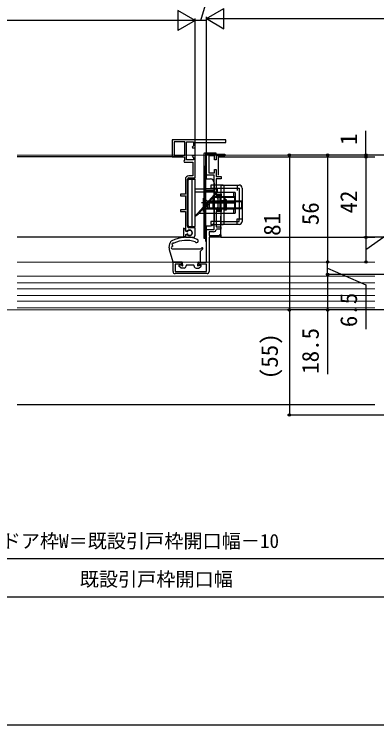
# Model space of a CAD drawing. Units: millimetres, scale not verified. Extents: x -525 to 525, y -783 to 779.
# Drawn here: x -130.6 to 58.9, y -782.7 to -411.1 of the extents above; entities that cross this region are included whole.
import ezdxf
from ezdxf.enums import TextEntityAlignment as Align

# ---------------------------------------------------------------- set-up
doc = ezdxf.new("R2010")
doc.units = ezdxf.units.MM
doc.header["$LTSCALE"] = 4
for name, color, linetype in [('0-3_YKK_11E', 7, 'Continuous'), ('0-5_YKK_13', 4, 'Continuous'), ('0-7_YKK_D', 6, 'Continuous'), ('0-8_YKK_ZWAK', 7, 'Continuous')]:
    doc.layers.add(name, color=color, linetype=linetype)
doc.layers.add('0-4_YKK_12', color=2, linetype='Continuous', lineweight=18)
doc.styles.add('ＭＳ ゴシック', font='')
doc.styles.get('ＭＳ ゴシック').set_extended_font_data('MS Gothic')

msp = doc.modelspace()

# ---------------------------------------------------------------- linework, layer by layer
at = {"layer": '0-3_YKK_11E'}
for p, q in [((-40.103, -522.046), (-40.103, -497.446)), ((-29.803, -546.746), (-46.603, -546.746))]:
    msp.add_line(p, q, dxfattribs=at)
for points in [[(-20.103, -476.746), (-48.103, -476.746), (-48.103, -485.746), (-41.703, -485.746), (-41.703, -487.581), (-41.903, -487.864), (-41.803, -488.446), (-37.203, -488.446), (-37.203, -495.646), (-39.403, -495.646)], [(-39.403, -496.746), (-36.103, -496.746), (-36.103, -485.046), (-37.478, -485.046), (-37.639, -485.434), (-36.903, -486.171), (-36.903, -487.346), (-40.603, -487.346), (-40.603, -477.846), (-36.903, -477.846), (-36.903, -479.922), (-37.639, -480.659), (-37.478, -481.046), (-36.103, -481.046), (-36.103, -478.146), (-20.103, -478.146), (-20.103, -476.746)], [(-26.103, -523.746), (-26.103, -495.246), (-30.103, -495.246), (-30.103, -484.246), (-20.603, -484.246), (-20.603, -485.246), (-25.103, -485.246), (-25.103, -487.246), (-25.903, -487.246), (-25.903, -485.246), (-29.003, -485.246), (-29.003, -494.146), (-25.903, -494.146), (-25.903, -492.246), (-25.103, -492.246), (-25.103, -493.946), (-25.053, -494.079), (-25.003, -494.211), (-25.003, -496.046), (-22.503, -496.046), (-22.503, -497.246), (-25.003, -497.246), (-25.003, -505.246), (-22.503, -505.246), (-22.503, -506.046), (-25.003, -506.046), (-25.003, -506.546), (-24.303, -507.246), (-24.303, -512.246), (-25.003, -512.946), (-25.003, -513.446), (-22.503, -513.446), (-22.503, -514.246), (-25.003, -514.246), (-25.003, -522.246), (-22.603, -522.246), (-22.603, -523.446), (-24.729, -523.446), (-25.025, -523.693)], [(-41.203, -497.446), (-41.203, -505.246), (-43.703, -505.246), (-43.703, -506.046), (-41.203, -506.046), (-41.203, -513.446), (-43.703, -513.446), (-43.703, -514.246), (-41.203, -514.246), (-41.203, -522.446), (-41.153, -522.612), (-41.103, -522.778), (-41.103, -524.075), (-40.576, -524.379), (-39.995, -524.321)], [(-47.603, -545.746), (-47.603, -540.746), (-43.203, -540.746), (-43.203, -541.746), (-46.603, -541.746), (-46.603, -545.746), (-30.103, -545.746), (-30.103, -541.746), (-34.203, -541.746), (-34.203, -540.746), (-30.103, -540.746), (-30.103, -523.746), (-26.103, -523.746)], [(-36.103, -526.746), (-36.103, -522.746), (-39.403, -522.746)], [(-39.995, -526.571), (-40.576, -526.513), (-41.103, -526.818), (-41.103, -527.746), (-37.103, -527.746)], [(-26.403, -524.846), (-28.803, -524.846), (-28.803, -526.846), (-23.427, -526.846), (-22.973, -526.393), (-22.603, -526.546), (-22.603, -527.746), (-28.803, -527.746), (-28.803, -545.746)]]:
    msp.add_lwpolyline(points, dxfattribs=at)
msp.add_lwpolyline([(-47.103, -477.846), (-47.103, -484.746), (-41.503, -484.746), (-41.503, -477.846)], close=True, dxfattribs=at)
for centre, radius, start, end in [((-39.403, -497.446), 1.8, 90.00001, 179.99999), ((-39.403, -497.446), 0.7, 90.00001, 179.99999), ((-39.403, -522.046), 0.7, 180.00001, 269.99999), ((-26.403, -523.446), 1.4, 269.99999, 349.83576), ((-39.003, -525.446), 1.5, 228.59038, 131.40962), ((-37.103, -526.746), 1, 270.00001, 359.99999), ((-46.603, -545.746), 1, 180.00001, 269.99999), ((-29.803, -545.746), 1, 270.00001, 359.99999)]:
    msp.add_arc(centre, radius, start, end, dxfattribs=at)
at = {"layer": '0-4_YKK_12'}
for p, q in [((-129.181, -484.746), (57.869, -484.746)), ((-129.181, -540.747), (57.869, -540.747)), ((-129.181, -548.047), (57.869, -548.047)), ((-129.181, -551.647), (57.869, -551.647)), ((-129.181, -554.647), (57.869, -554.647)), ((-129.181, -558.147), (57.869, -558.147)), ((-129.181, -561.147), (57.869, -561.147)), ((-129.181, -564.746), (57.869, -564.746)), ((328.669, -565.746), (-417.645, -565.746)), ((-129.181, -565.746), (57.869, -565.746))]:
    msp.add_line(p, q, dxfattribs=at)
at = {"layer": '0-5_YKK_13'}
for p, q in [((-42.503, -485.746), (-129.181, -485.746)), ((-31.603, -484.246), (-31.603, -491.246)), ((-31.603, -484.246), (-31.603, -491.246)), ((-30.103, -483.746), (-31.103, -483.746)), ((-30.103, -483.746), (-31.103, -483.746)), ((-25.103, -483.746), (-30.103, -483.746)), ((-30.103, -483.746), (-30.103, -484.246)), ((-30.103, -483.746), (-30.103, -484.246)), ((-24.103, -485.746), (-24.103, -495.246)), ((-24.103, -485.746), (57.869, -485.746)), ((-31.603, -490.746), (-31.603, -502.346)), ((-31.103, -491.746), (-31.103, -491.746)), ((-31.103, -491.746), (-31.103, -491.746)), ((-40.103, -497.396), (-36.103, -497.396)), ((-40.103, -497.396), (-40.103, -522.096)), ((-39.803, -521.596), (-39.803, -497.896)), ((-37.603, -522.096), (-37.603, -497.396)), ((-36.103, -522.096), (-36.103, -497.396)), ((-30.603, -497.246), (-28.103, -497.246)), ((-40.103, -498.396), (-39.803, -498.396)), ((-31.603, -499.246), (-30.603, -499.246)), ((-30.603, -501.346), (-31.603, -501.346)), ((-26.103, -499.246), (-26.103, -519.746)), ((-22.503, -500.446), (-13.103, -500.446)), ((-22.503, -521.047), (-22.503, -500.446)), ((-20.903, -521.047), (-20.903, -500.446)), ((-14.103, -500.446), (-14.103, -503.346)), ((-36.103, -502.446), (-24.803, -502.446)), ((-36.103, -503.946), (-24.803, -503.946)), ((-24.803, -503.946), (-34.609, -515.227)), ((-24.603, -504.246), (-34.11, -515.183)), ((-31.603, -502.346), (-31.603, -528.246)), ((-30.603, -503.346), (-26.103, -503.346)), ((-24.603, -502.246), (-27.503, -502.246)), ((-27.503, -502.446), (-27.503, -502.246)), ((-26.253, -502.446), (-26.253, -502.246)), ((-24.803, -503.946), (-24.803, -502.446)), ((-24.603, -503.946), (-24.803, -503.946)), ((-15.103, -504.396), (-24.733, -504.396)), ((-24.603, -502.246), (-24.603, -504.246)), ((-22.503, -502.046), (-14.103, -502.046)), ((-16.103, -504.396), (-16.103, -506.396)), ((-15.103, -504.396), (-15.103, -515.096)), ((-13.103, -503.346), (-13.103, -518.147)), ((-11.503, -502.046), (-11.503, -519.447)), ((-40.103, -506.746), (-39.803, -506.746)), ((-31.702, -514.246), (-31.702, -507.246)), ((-31.702, -507.246), (-31.452, -507.246)), ((-31.702, -508.696), (-29.887, -509.601)), ((-31.452, -514.246), (-31.452, -507.246)), ((-31.452, -507.246), (-30.103, -508.596)), ((-30.603, -507.796), (-30.903, -507.796)), ((-30.103, -508.596), (-30.022, -508.676)), ((-29.702, -508.872), (-29.702, -512.621)), ((-28.702, -509.125), (-29.652, -508.886)), ((-28.702, -508.746), (-29.263, -508.887)), ((-28.702, -508.746), (-28.702, -512.746)), ((-28.702, -508.746), (-18.103, -508.746)), ((-26.776, -506.746), (-15.103, -506.746)), ((-26.603, -512.746), (-26.603, -506.746)), ((-26.472, -506.396), (-15.103, -506.396)), ((-23.103, -506.746), (-23.103, -512.746)), ((-19.903, -508.746), (-22.503, -508.746)), ((-22.503, -508.996), (-19.903, -508.996)), ((-20.903, -507.946), (-19.903, -507.946)), ((-20.537, -506.746), (-20.537, -512.746)), ((-19.903, -507.946), (-19.903, -513.546)), ((-18.103, -508.746), (-15.503, -508.746)), ((-15.503, -508.746), (-11.702, -508.746)), ((-15.371, -512.746), (-15.371, -506.746)), ((-11.702, -512.746), (-11.702, -508.746)), ((-40.103, -512.746), (-39.803, -512.746)), ((-28.353, -509.713), (-32.825, -509.713)), ((-31.992, -512.746), (-15.103, -512.746)), ((-29.887, -509.601), (-29.278, -510.746)), ((-28.702, -512.367), (-29.652, -512.607)), ((-29.384, -509.746), (-15.103, -509.746)), ((-28.702, -512.746), (-29.263, -512.606)), ((-28.702, -509.125), (-18.103, -509.125)), ((-28.702, -512.367), (-18.103, -512.367)), ((-28.702, -512.746), (-18.103, -512.746)), ((-22.503, -512.496), (-19.903, -512.496)), ((-19.903, -512.746), (-22.503, -512.746)), ((-18.103, -509.125), (-15.503, -509.125)), ((-18.103, -512.367), (-15.503, -512.366)), ((-18.103, -512.746), (-15.503, -512.746)), ((-15.503, -509.125), (-11.702, -509.125)), ((-15.503, -512.362), (-11.702, -512.367)), ((-15.503, -512.746), (-11.702, -512.746)), ((-34.034, -515.096), (-15.103, -515.096)), ((-15.103, -513.096), (-32.296, -513.096)), ((-31.702, -514.246), (-31.452, -514.246)), ((-31.603, -514.396), (-30.903, -513.696)), ((-31.452, -514.246), (-30.103, -512.897)), ((-30.603, -513.696), (-30.903, -513.696)), ((-30.103, -512.897), (-30.022, -512.817)), ((-19.903, -513.546), (-20.903, -513.546)), ((-16.103, -513.096), (-16.103, -515.096)), ((-30.603, -519.346), (-31.603, -519.346)), ((-22.603, -527.746), (-22.603, -516.746)), ((-22.503, -519.447), (-14.103, -519.447)), ((-42.103, -522.746), (-42.103, -527.346)), ((-42.103, -523.696), (-42.103, -527.196)), ((-41.403, -523.396), (-41.803, -523.396)), ((-41.103, -524.26), (-41.103, -523.696)), ((-40.103, -521.096), (-39.803, -521.096)), ((-40.103, -522.096), (-36.103, -522.096)), ((-30.603, -521.346), (-31.603, -521.346)), ((-30.603, -521.746), (-28.103, -521.746)), ((-13.103, -521.047), (-22.503, -521.047)), ((-13.103, -521.047), (-20.003, -521.047)), ((-41.403, -527.496), (-41.803, -527.496)), ((-41.103, -526.632), (-41.103, -527.196)), ((-40.936, -524.529), (-40.359, -524.815)), ((-40.936, -526.364), (-40.359, -526.078)), ((-42.503, -527.746), (-129.181, -527.746)), ((-49.627, -533.256), (-49.234, -531.028)), ((-22.603, -527.746), (57.869, -527.746)), ((-49.573, -534.178), (-47.667, -540.533)), ((-48.103, -533.746), (-33.203, -533.746)), ((-33.203, -540.446), (-33.203, -535.065)), ((-43.108, -540.746), (-47.379, -540.746)), ((-43.322, -542.346), (-44.303, -542.346)), ((-42.803, -541.046), (-42.803, -541.827)), ((-36.903, -542.346), (-40.503, -542.346)), ((-34.603, -541.046), (-34.603, -541.825)), ((-34.298, -540.746), (-33.503, -540.746)), ((-34.083, -542.346), (-33.203, -542.346)), ((-43.615, -543.759), (-44.515, -542.858)), ((-41.803, -543.846), (-43.403, -543.846)), ((-40.803, -542.846), (-40.803, -542.646)), ((-36.603, -542.846), (-36.603, -542.646)), ((-35.603, -543.846), (-34.103, -543.846)), ((-33.891, -543.759), (-32.991, -542.858)), ((-129.181, -615.184), (57.869, -615.184))]:
    msp.add_line(p, q, dxfattribs=at)
for points in [[(-30.603, -484.246), (-30.603, -529.746), (-30.103, -529.746), (-30.103, -521.746)], [(-30.103, -497.246), (-30.103, -484.246), (-25.103, -484.246), (-25.103, -483.746)], [(-31.603, -528.246), (-30.603, -528.246), (-30.603, -503.346), (-30.603, -490.746), (-31.603, -490.746)], [(-21.503, -500.446), (-27.803, -500.446), (-27.803, -502.046), (-22.503, -502.046)], [(-30.603, -502.346), (-26.103, -502.346), (-26.103, -503.346)], [(-14.103, -502.046), (-13.103, -502.046), (-13.103, -503.346)], [(-31.603, -507.096), (-30.903, -507.796), (-30.903, -513.696)], [(-31.702, -512.796), (-29.887, -511.891), (-29.278, -510.746)], [(-22.503, -519.447), (-27.803, -519.447), (-27.803, -521.047), (-21.503, -521.047)], [(-14.103, -519.447), (-13.103, -519.447), (-13.103, -518.147)], [(-14.103, -521.047), (-14.103, -518.147), (-11.503, -518.147)]]:
    msp.add_lwpolyline(points, dxfattribs=at)
for centre, radius, start, end in [((-31.103, -484.246), 0.5, 90, 180), ((-31.103, -484.246), 0.5, 90, 180), ((-30.103, -484.246), 0.5, 90, 180.00001), ((-30.103, -484.246), 0.5, 90, 180.00001), ((-31.103, -491.246), 0.5, 180, 270), ((-31.103, -492.246), 0.5, 0.00001, 90), ((-39.303, -497.896), 0.5, 90, 180), ((-28.103, -499.246), 2, 0, 90), ((-13.103, -502.046), 1.6, 0, 90), ((-39.203, -502.846), 0.9, 180, 228.06542), ((-30.603, -502.346), 1, 180, 270), ((-29.457, -508.11), 0.8, 225, 284.03624), ((-29.457, -513.382), 0.8, 75.96376, 135), ((-39.203, -516.646), 0.9, 131.93458, 180), ((-38.638, -511.246), 6, 295.00246, 319), ((-38.382, -511.946), 5, 297.1557, 319), ((-28.103, -519.746), 2, 270, 0), ((-13.103, -519.447), 1.6, 270, 0), ((-41.803, -523.696), 0.3, 90, 180), ((-41.403, -523.696), 0.3, 0, 90), ((-39.303, -521.596), 0.5, 180, 270), ((-42.503, -527.346), 0.4, 270, 360), ((-41.803, -527.196), 0.3, 180, 270), ((-41.403, -527.196), 0.3, 270, 0), ((-40.803, -524.26), 0.3, 180, 243.62962), ((-40.803, -526.632), 0.3, 116.37038, 180), ((-40.226, -524.546), 0.3, 243.62962, 325.77113), ((-40.226, -526.346), 0.3, 34.22887, 116.37038), ((-38.903, -525.446), 1.3, 214.22887, 145.77113), ((-47.265, -531.376), 2, 117.65284, 170), ((-40.767, -543.776), 16, 68.90866, 117.65284), ((-47.69, -531.275), 0.5, 58.4025, 233.96704), ((-47.27, -530.593), 0.3, 238.4025, 296.25788), ((-40.767, -543.776), 14.4, 71.1068, 116.25788), ((-35.333, -529.688), 0.9, 211.05225, 68.90866), ((-47.657, -533.603), 2, 170, 196.69877), ((-48.103, -533.246), 0.5, 102.10372, 270), ((-48.27, -532.464), 0.3, 282.10372, 349.60142), ((-48.16, -531.922), 0.3, 347.44425, 53.96704), ((-33.812, -535.117), 14.4, 167.44425, 169.60142), ((-34.336, -532.098), 2, 304.52377, 319.81846), ((-32.903, -535.065), 0.3, 117.93775, 180), ((-33.98, -533.033), 2, 297.93775, 337.4517), ((-32.503, -533.647), 0.4, 337.4517, 139.81846), ((-47.379, -540.446), 0.3, 196.69877, 270), ((-44.303, -542.646), 0.3, 90, 225), ((-43.322, -542.646), 0.3, 30, 90), ((-43.103, -541.046), 0.3, 0, 90.95009), ((-42.803, -542.346), 0.3, 210, 60), ((-42.503, -541.827), 0.3, 180, 240), ((-40.503, -542.646), 0.3, 89.99958, 180), ((-36.903, -542.646), 0.3, 0, 90.00042), ((-34.603, -542.346), 0.3, 120, 330), ((-34.903, -541.827), 0.3, 300, 0.31003), ((-34.303, -541.046), 0.3, 89.04991, 180), ((-34.083, -542.646), 0.3, 90, 150), ((-33.503, -540.446), 0.3, 270, 0), ((-33.203, -542.646), 0.3, 315, 90), ((-43.403, -543.546), 0.3, 225, 270), ((-41.803, -542.846), 1, 270, 0), ((-35.603, -542.846), 1, 180, 270), ((-34.103, -543.546), 0.3, 270, 315)]:
    msp.add_arc(centre, radius, start, end, dxfattribs=at)
at = {"layer": '0-7_YKK_D'}
for p, q in [((-30.125, -413.444), (-21.031, -408.194)), ((-21.031, -418.694), (-21.031, -408.194)), ((-36.103, -414.444), (-45.196, -409.194)), ((-45.196, -409.194), (-45.196, -419.694)), ((-30.125, -483.746), (-30.125, -412.444)), ((-46.603, -414.444), (-209.659, -414.444)), ((-36.103, -414.444), (-54.289, -414.444)), ((-36.103, -414.444), (-45.196, -419.694)), ((-36.103, -484.546), (-36.103, -413.444)), ((-36.103, -484.546), (-36.103, -413.444)), ((-30.103, -414.444), (-36.103, -414.444)), ((-30.125, -413.444), (-21.031, -418.694)), ((-30.125, -413.444), (-11.938, -413.444)), ((-30.103, -483.746), (-30.103, -413.444)), ((-19.625, -413.444), (133.341, -413.444)), ((53.173, -484.746), (53.173, -472.033)), ((77.753, -484.746), (12.173, -484.746)), ((13.173, -484.746), (13.173, -565.746)), ((77.753, -484.746), (32.173, -484.746)), ((33.173, -484.746), (33.173, -540.746)), ((53.173, -485.746), (53.173, -484.746)), ((53.173, -485.746), (53.173, -527.746)), ((53.173, -485.746), (53.173, -488.296)), ((77.753, -527.746), (52.173, -527.746)), ((53.173, -527.746), (53.173, -540.746)), ((33.173, -547.247), (33.173, -540.746)), ((139.337, -547.247), (32.173, -547.247)), ((139.329, -547.247), (32.173, -547.247)), ((77.753, -565.746), (12.173, -565.746)), ((32.173, -565.746), (12.173, -565.746)), ((13.173, -565.746), (13.173, -620.747)), ((161.337, -620.747), (12.173, -620.747)), ((-247.659, -695.747), (171.337, -695.747)), ((-252.659, -715.747), (176.337, -715.747))]:
    msp.add_line(p, q, dxfattribs=at)
for points in [[(-33.103, -414.444), (-30.103, -404.444), (-19.285, -404.444)], [(53.173, -534.246), (73.173, -520.014), (73.173, -501.287)], [(33.173, -543.996), (53.173, -552.647), (53.173, -575.806)], [(33.173, -547.247), (33.173, -565.746), (33.173, -599.296)]]:
    msp.add_lwpolyline(points, dxfattribs=at)
for centre in [(13.173, -484.746), (33.173, -484.746), (53.173, -484.746), (53.173, -485.746), (53.173, -485.746), (53.173, -527.746), (53.173, -527.746), (33.173, -540.746), (33.173, -540.746), (53.173, -540.746), (33.173, -547.247), (33.173, -547.247), (13.173, -565.746), (13.173, -565.746), (33.173, -565.746), (13.173, -620.747)]:
    msp.add_circle(centre, 0.637, dxfattribs=at)
at = {"layer": '0-8_YKK_ZWAK'}
msp.add_lwpolyline([(-525, -782.7), (525, -782.7), (525, 747.3)], dxfattribs=at)

# ---------------------------------------------------------------- texts
at = {"layer": '0-7_YKK_D', "style": 'ＭＳ ゴシック'}
for s, p in [('1', (51.173, -479.487)), ('42', (51.173, -515.337)), ('56', (31.173, -521.44)), ('81', (11.173, -527.01)), ('6.5', (51.173, -574.76)), ('18.5', (31.173, -599.137)), ('(55)', (9.809, -601.97))]:
    msp.add_text(s, height=8.798, rotation=90, dxfattribs=at).set_placement(p, align=Align.BOTTOM_LEFT)
for s, p in [('新設ドア枠W＝既設引戸枠開口幅－10', (-157.195, -692.44)), ('既設引戸枠開口幅', (-96.371, -712.44))]:
    msp.add_text(s, height=7.331, dxfattribs=at).set_placement(p, align=Align.BOTTOM_LEFT)

doc.saveas('drawing.dxf')
